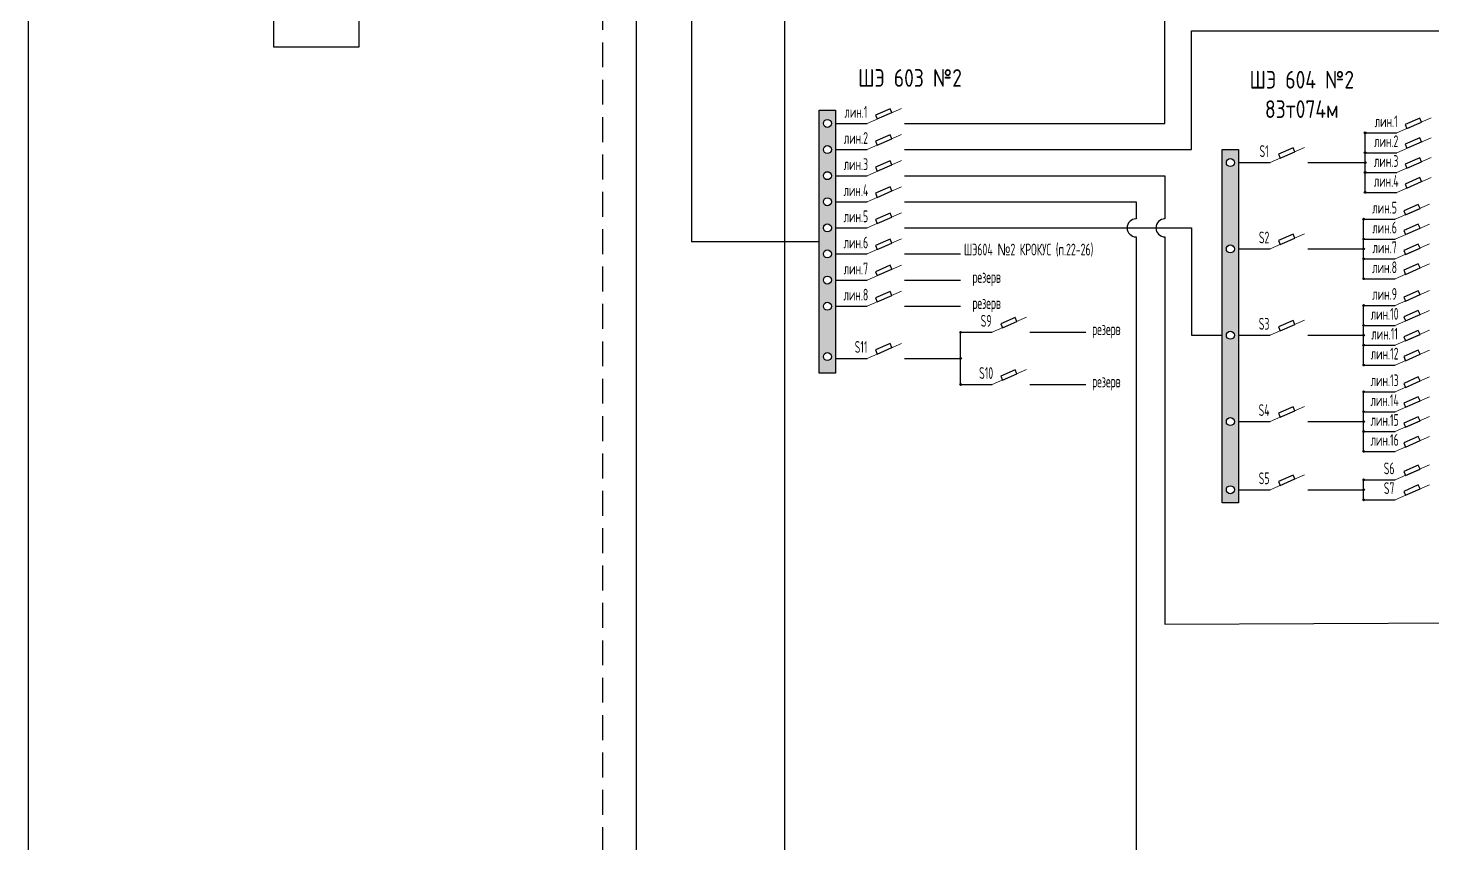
# Model space of a CAD drawing. Header units: millimetres. Extents: x 478 to 775, y 525 to 945.
# Drawn here: x 477.8 to 620.9, y 665.7 to 748.8 of the extents above; entities that cross this region are included whole.
import ezdxf

# ---------------------------------------------------------------- set-up
doc = ezdxf.new("R2010")
doc.units = ezdxf.units.MM
doc.header["$LTSCALE"] = 0.1
doc.linetypes.add('DASHEDX2', pattern=[38.1, 25.4, -12.7])
doc.styles.add('стиль1', font='txt.shx', dxfattribs={"width": 0.75, "height": 1.2})

msp = doc.modelspace()

# ---------------------------------------------------------------- hatches: boundary and pattern name
h = msp.add_hatch(color=256)
h.paths.add_polyline_path([(558.43, 713.59), (560.1, 713.59), (560.1, 740.41), (558.43, 740.41)])
h.paths.add_polyline_path([(558.86, 723.1, -1), (559.67, 723.1, -1)], flags=16)
h.paths.add_polyline_path([(558.86, 725.76, -1), (559.67, 725.76, -1)], flags=16)
h.paths.add_polyline_path([(559.67, 720.43, -1), (558.86, 720.43, -1)], flags=16)
h.paths.add_polyline_path([(558.86, 728.42, -1), (559.67, 728.42, -1)], flags=16)
h.paths.add_polyline_path([(558.86, 731.08, -1), (559.67, 731.08, -1)], flags=16)
h.paths.add_polyline_path([(559.67, 715.3, -1), (558.86, 715.3, -1)], flags=16)
h.paths.add_polyline_path([(558.86, 733.74, -1), (559.67, 733.74, -1)], flags=16)
h.paths.add_polyline_path([(558.86, 736.4, -1), (559.67, 736.4, -1)], flags=16)
h.paths.add_polyline_path([(558.86, 739.07, -1), (559.67, 739.07, -1)], flags=16)
h = msp.add_hatch(color=256)
h.paths.add_polyline_path([(614.16, 738.11), (614.07, 738.11), (614.07, 738.02, 0.414214)], flags=17)
h.paths.add_polyline_path([(613.98, 738.11, 0.414214), (614.07, 738.02), (614.07, 738.11), (614.16, 738.11, 1)])
h = msp.add_hatch(color=256)
h.paths.add_polyline_path([(599.49, 700.38), (601.17, 700.38), (601.17, 736.41), (599.49, 736.41)])
h.paths.add_polyline_path([(599.92, 717.47, -1), (600.74, 717.47, -1)], flags=16)
h.paths.add_polyline_path([(600.74, 708.67, -1), (599.92, 708.67, -1)], flags=16)
h.paths.add_polyline_path([(599.92, 726.27, -1), (600.74, 726.27, -1)], flags=16)
h.paths.add_polyline_path([(600.74, 701.72, -1), (599.92, 701.72, -1)], flags=16)
h.paths.add_polyline_path([(599.92, 735.07, -1), (600.74, 735.07, -1)], flags=16)
h = msp.add_hatch(color=256)
h.paths.add_polyline_path([(614.16, 736.08), (614.07, 736.08), (614.07, 735.99, 0.414214)], flags=17)
h.paths.add_polyline_path([(613.98, 736.08, 0.414214), (614.07, 735.99), (614.07, 736.08), (614.16, 736.08, 1)])
h = msp.add_hatch(color=256)
h.paths.add_polyline_path([(614.16, 735.07), (614.07, 735.07), (614.07, 734.98, 0.414214)], flags=17)
h.paths.add_polyline_path([(613.98, 735.07, 0.414214), (614.07, 734.98), (614.07, 735.07), (614.16, 735.07, 1)])
h = msp.add_hatch(color=256)
h.paths.add_polyline_path([(614.16, 734.06), (614.07, 734.06), (614.07, 733.97, 0.414214)], flags=17)
h.paths.add_polyline_path([(613.98, 734.06, 0.414214), (614.07, 733.97), (614.07, 734.06), (614.16, 734.06, 1)])
h = msp.add_hatch(color=256)
h.paths.add_polyline_path([(614.16, 732.03), (614.07, 732.03), (614.07, 731.94, 0.414214)], flags=17)
h.paths.add_polyline_path([(613.98, 732.03, 0.414214), (614.07, 731.94), (614.07, 732.03), (614.16, 732.03, 1)])
h = msp.add_hatch(color=256)
h.paths.add_polyline_path([(614, 729.31), (613.91, 729.31), (613.91, 729.22, 0.414214)], flags=17)
h.paths.add_polyline_path([(613.82, 729.31, 0.414214), (613.91, 729.22), (613.91, 729.31), (614, 729.31, 1)])
h = msp.add_hatch(color=256)
h.paths.add_polyline_path([(614, 727.28), (613.91, 727.28), (613.91, 727.19, 0.414214)], flags=17)
h.paths.add_polyline_path([(613.82, 727.28, 0.414214), (613.91, 727.19), (613.91, 727.28), (614, 727.28, 1)])
h = msp.add_hatch(color=256)
h.paths.add_polyline_path([(614, 726.27), (613.91, 726.27), (613.91, 726.18, 0.414214)], flags=17)
h.paths.add_polyline_path([(613.82, 726.27, 0.414214), (613.91, 726.18), (613.91, 726.27), (614, 726.27, 1)])
h = msp.add_hatch(color=256)
h.paths.add_polyline_path([(614, 725.26), (613.91, 725.26), (613.91, 725.17, 0.414214)], flags=17)
h.paths.add_polyline_path([(613.82, 725.26, 0.414214), (613.91, 725.17), (613.91, 725.26), (614, 725.26, 1)])
h = msp.add_hatch(color=256)
h.paths.add_polyline_path([(614, 723.23), (613.91, 723.23), (613.91, 723.14, 0.414214)], flags=17)
h.paths.add_polyline_path([(613.82, 723.23, 0.414214), (613.91, 723.14), (613.91, 723.23), (614, 723.23, 1)])
h = msp.add_hatch(color=256)
h.paths.add_polyline_path([(614, 720.51), (613.91, 720.51), (613.91, 720.42, 0.414214)], flags=17)
h.paths.add_polyline_path([(613.82, 720.51, 0.414214), (613.91, 720.42), (613.91, 720.51), (614, 720.51, 1)])
h = msp.add_hatch(color=256)
h.paths.add_polyline_path([(614, 718.48), (613.91, 718.48), (613.91, 718.39, 0.414214)], flags=17)
h.paths.add_polyline_path([(613.82, 718.48, 0.414214), (613.91, 718.39), (613.91, 718.48), (614, 718.48, 1)])
h = msp.add_hatch(color=256)
h.paths.add_polyline_path([(572.94, 717.77), (572.85, 717.77), (572.85, 717.68, 0.414214)], flags=17)
h.paths.add_polyline_path([(572.76, 717.77, 0.414214), (572.85, 717.68), (572.85, 717.77), (572.94, 717.77, 1)])
h = msp.add_hatch(color=256)
h.paths.add_polyline_path([(614, 717.47), (613.91, 717.47), (613.91, 717.38, 0.414214)], flags=17)
h.paths.add_polyline_path([(613.82, 717.47, 0.414214), (613.91, 717.38), (613.91, 717.47), (614, 717.47, 1)])
h = msp.add_hatch(color=256)
h.paths.add_polyline_path([(572.94, 715.11), (572.85, 715.11), (572.85, 715.02, 0.414214)], flags=17)
h.paths.add_polyline_path([(572.76, 715.11, 0.414214), (572.85, 715.02), (572.85, 715.11), (572.94, 715.11, 1)])
h = msp.add_hatch(color=256)
h.paths.add_polyline_path([(614, 716.46), (613.91, 716.46), (613.91, 716.37, 0.414214)], flags=17)
h.paths.add_polyline_path([(613.82, 716.46, 0.414214), (613.91, 716.37), (613.91, 716.46), (614, 716.46, 1)])
h = msp.add_hatch(color=256)
h.paths.add_polyline_path([(614, 714.43), (613.91, 714.43), (613.91, 714.34, 0.414214)], flags=17)
h.paths.add_polyline_path([(613.82, 714.43, 0.414214), (613.91, 714.34), (613.91, 714.43), (614, 714.43, 1)])
h = msp.add_hatch(color=256)
h.paths.add_polyline_path([(572.94, 712.45), (572.85, 712.45), (572.85, 712.36, 0.414214)], flags=17)
h.paths.add_polyline_path([(572.76, 712.45, 0.414214), (572.85, 712.36), (572.85, 712.45), (572.94, 712.45, 1)])
h = msp.add_hatch(color=256)
h.paths.add_polyline_path([(614, 711.71), (613.91, 711.71), (613.91, 711.62, 0.414214)], flags=17)
h.paths.add_polyline_path([(613.82, 711.71, 0.414214), (613.91, 711.62), (613.91, 711.71), (614, 711.71, 1)])
h = msp.add_hatch(color=256)
h.paths.add_polyline_path([(614, 709.68), (613.91, 709.68), (613.91, 709.59, 0.414214)], flags=17)
h.paths.add_polyline_path([(613.82, 709.68, 0.414214), (613.91, 709.59), (613.91, 709.68), (614, 709.68, 1)])
h = msp.add_hatch(color=256)
h.paths.add_polyline_path([(614, 708.67), (613.91, 708.67), (613.91, 708.58, 0.414214)], flags=17)
h.paths.add_polyline_path([(613.82, 708.67, 0.414214), (613.91, 708.58), (613.91, 708.67), (614, 708.67, 1)])
h = msp.add_hatch(color=256)
h.paths.add_polyline_path([(614, 707.66), (613.91, 707.66), (613.91, 707.57, 0.414214)], flags=17)
h.paths.add_polyline_path([(613.82, 707.66, 0.414214), (613.91, 707.57), (613.91, 707.66), (614, 707.66, 1)])
h = msp.add_hatch(color=256)
h.paths.add_polyline_path([(614, 705.63), (613.91, 705.63), (613.91, 705.54, 0.414214)], flags=17)
h.paths.add_polyline_path([(613.82, 705.63, 0.414214), (613.91, 705.54), (613.91, 705.63), (614, 705.63, 1)])
h = msp.add_hatch(color=256)
h.paths.add_polyline_path([(614, 702.73), (613.91, 702.73), (613.91, 702.64, 0.414214)], flags=17)
h.paths.add_polyline_path([(613.82, 702.73, 0.414214), (613.91, 702.64), (613.91, 702.73), (614, 702.73, 1)])
h = msp.add_hatch(color=256)
h.paths.add_polyline_path([(614, 701.72), (613.91, 701.72), (613.91, 701.63, 0.414214)], flags=17)
h.paths.add_polyline_path([(613.82, 701.72, 0.414214), (613.91, 701.63), (613.91, 701.72), (614, 701.72, 1)])
h = msp.add_hatch(color=256)
h.paths.add_polyline_path([(614, 700.7), (613.91, 700.7), (613.91, 700.61, 0.414214)], flags=17)
h.paths.add_polyline_path([(613.82, 700.7, 0.414214), (613.91, 700.61), (613.91, 700.7), (614, 700.7, 1)])

# ---------------------------------------------------------------- linework, layer by layer
for p, q in [((477.83, 945.25), (477.83, 525.25)), ((593.66, 739.07), (593.66, 768.47)), ((545.43, 761.67), (545.43, 727)), ((554.89, 761.67), (554.89, 616.55)), ((539.79, 759.92), (539.79, 619.22)), ((596.38, 745.46), (596.38, 748.5)), ((596.38, 748.5), (650.59, 748.5)), ((596.38, 736.4), (596.38, 745.46)), ((560.1, 739.07), (563.32, 739.07)), ((567.14, 739.07), (572.85, 739.07)), ((572.85, 739.07), (593.66, 739.07)), ((614.07, 738.11), (617.28, 738.11)), ((614.07, 732.03), (614.07, 738.11)), ((560.1, 736.4), (563.32, 736.4)), ((567.14, 736.4), (572.85, 736.4)), ((572.85, 736.4), (596.38, 736.4)), ((614.07, 736.08), (617.28, 736.08)), ((601.17, 735.07), (604.38, 735.07)), ((608.21, 735.07), (614.07, 735.07)), ((614.07, 734.06), (617.28, 734.06)), ((560.1, 733.74), (563.32, 733.74)), ((567.14, 733.74), (572.85, 733.74)), ((570, 733.74), (593.66, 733.74)), ((593.66, 733.74), (593.66, 729.34)), ((560.1, 731.08), (563.32, 731.08)), ((567.14, 731.08), (572.85, 731.08)), ((572.85, 731.08), (590.73, 731.08)), ((590.73, 731.08), (590.73, 729.34)), ((614.07, 732.03), (617.28, 732.03)), ((560.1, 728.42), (563.32, 728.42)), ((567.14, 728.42), (572.85, 728.42)), ((572.85, 728.42), (596.38, 728.42)), ((596.38, 728.42), (596.38, 717.47)), ((613.91, 729.31), (617.12, 729.31)), ((613.91, 723.23), (613.91, 729.31)), ((558.43, 727), (545.43, 727)), ((590.73, 727.5), (590.73, 638.11)), ((593.66, 727.5), (593.66, 688.01)), ((613.91, 727.28), (617.12, 727.28)), ((560.1, 725.76), (563.32, 725.76)), ((567.14, 725.76), (572.85, 725.76)), ((601.17, 726.27), (604.38, 726.27)), ((608.21, 726.27), (613.91, 726.27)), ((613.91, 725.26), (617.12, 725.26)), ((560.1, 723.1), (563.32, 723.1)), ((567.14, 723.1), (572.85, 723.1)), ((613.91, 723.23), (617.12, 723.23)), ((560.1, 720.43), (563.32, 720.43)), ((567.14, 720.43), (572.85, 720.43)), ((613.91, 720.51), (617.12, 720.51)), ((613.91, 714.43), (613.91, 720.51)), ((613.91, 718.48), (617.12, 718.48)), ((572.85, 717.77), (576.06, 717.77)), ((572.85, 712.45), (572.85, 717.77)), ((579.89, 717.77), (585.59, 717.77)), ((596.38, 717.47), (599.49, 717.47)), ((601.17, 717.47), (604.38, 717.47)), ((608.21, 717.47), (613.91, 717.47)), ((613.91, 716.46), (617.12, 716.46)), ((560.1, 715.11), (563.32, 715.11)), ((567.14, 715.11), (572.85, 715.11)), ((613.91, 714.43), (617.12, 714.43)), ((572.85, 712.45), (576.06, 712.45)), ((579.89, 712.45), (585.59, 712.45)), ((613.91, 711.71), (617.12, 711.71)), ((613.91, 705.63), (613.91, 711.71)), ((613.91, 709.68), (617.12, 709.68)), ((601.17, 708.67), (604.38, 708.67)), ((608.21, 708.67), (613.91, 708.67)), ((613.91, 707.66), (617.12, 707.66)), ((613.91, 705.63), (617.12, 705.63)), ((613.91, 702.73), (617.12, 702.73)), ((613.91, 700.7), (613.91, 702.73)), ((601.17, 701.72), (604.38, 701.72)), ((608.21, 701.72), (613.91, 701.72)), ((613.91, 700.7), (617.12, 700.7)), ((593.66, 688.01), (637.72, 688.22))]:
    msp.add_line(p, q)
at = {"linetype": 'DASHEDX2'}
msp.add_line((536.36, 899.73), (536.36, 583.51), dxfattribs=at)
at = {"lineweight": 15}
for p, q in [((563.32, 739.07), (566.83, 740.59)), ((617.28, 738.11), (620.79, 739.64)), ((563.32, 736.4), (566.83, 737.93)), ((617.28, 736.08), (620.79, 737.61)), ((563.32, 733.74), (566.83, 735.27)), ((604.38, 735.07), (607.89, 736.6)), ((617.28, 734.06), (620.79, 735.58)), ((563.32, 731.08), (566.83, 732.61)), ((617.28, 732.03), (620.79, 733.56)), ((563.32, 728.42), (566.83, 729.95)), ((617.12, 729.31), (620.63, 730.84)), ((617.12, 727.28), (620.63, 728.81)), ((563.32, 725.76), (566.83, 727.29)), ((604.38, 726.27), (607.89, 727.8)), ((617.12, 725.26), (620.63, 726.78)), ((563.32, 723.1), (566.83, 724.62)), ((617.12, 723.23), (620.63, 724.76)), ((563.32, 720.43), (566.83, 721.96)), ((617.12, 720.51), (620.63, 722.04)), ((617.12, 718.48), (620.63, 720.01)), ((576.06, 717.77), (579.57, 719.3)), ((604.38, 717.47), (607.89, 719)), ((563.32, 715.11), (566.83, 716.64)), ((617.12, 716.46), (620.63, 717.99)), ((617.12, 714.43), (620.63, 715.96)), ((576.06, 712.45), (579.57, 713.98)), ((617.12, 711.71), (620.63, 713.24)), ((617.12, 709.68), (620.63, 711.21)), ((604.38, 708.67), (607.89, 710.2)), ((617.12, 707.66), (620.63, 709.19)), ((617.12, 705.63), (620.63, 707.16)), ((617.12, 702.73), (620.63, 704.26)), ((604.38, 701.72), (607.89, 703.25)), ((617.12, 700.7), (620.63, 702.23))]:
    msp.add_line(p, q, dxfattribs=at)
for points in [[(511.57, 758.47), (502.83, 758.47), (502.83, 746.87), (511.57, 746.87)], [(558.43, 740.41), (560.1, 740.41), (560.1, 713.59), (558.43, 713.59)], [(564.36, 739.52), (565.85, 740.17), (565.68, 740.57), (564.18, 739.92)], [(618.32, 738.56), (619.82, 739.21), (619.64, 739.61), (618.15, 738.96)], [(564.36, 736.86), (565.85, 737.51), (565.68, 737.91), (564.18, 737.26)], [(618.32, 736.54), (619.82, 737.19), (619.64, 737.59), (618.15, 736.94)], [(564.36, 734.2), (565.85, 734.85), (565.68, 735.25), (564.18, 734.6)], [(599.49, 736.41), (601.17, 736.41), (601.17, 700.38), (599.49, 700.38)], [(605.42, 735.52), (606.91, 736.17), (606.74, 736.58), (605.25, 735.92)], [(618.32, 734.51), (619.82, 735.16), (619.64, 735.56), (618.15, 734.91)], [(564.36, 731.53), (565.85, 732.19), (565.68, 732.59), (564.18, 731.94)], [(618.32, 732.48), (619.82, 733.13), (619.64, 733.54), (618.15, 732.89)], [(564.36, 728.87), (565.85, 729.52), (565.68, 729.93), (564.18, 729.28)], [(618.16, 729.76), (619.66, 730.41), (619.48, 730.81), (617.99, 730.16)], [(618.16, 727.74), (619.66, 728.39), (619.48, 728.79), (617.99, 728.14)], [(564.36, 726.21), (565.85, 726.86), (565.68, 727.26), (564.18, 726.61)], [(605.42, 726.72), (606.91, 727.37), (606.74, 727.78), (605.25, 727.13)], [(618.16, 725.71), (619.66, 726.36), (619.48, 726.76), (617.99, 726.11)], [(564.36, 723.55), (565.85, 724.2), (565.68, 724.6), (564.18, 723.95)], [(618.16, 723.68), (619.66, 724.33), (619.48, 724.74), (617.99, 724.09)], [(564.36, 720.89), (565.85, 721.54), (565.68, 721.94), (564.18, 721.29)], [(618.16, 720.96), (619.66, 721.61), (619.48, 722.01), (617.99, 721.36)], [(618.16, 718.94), (619.66, 719.59), (619.48, 719.99), (617.99, 719.34)], [(577.1, 718.23), (578.59, 718.88), (578.42, 719.28), (576.93, 718.63)], [(605.42, 717.92), (606.91, 718.57), (606.74, 718.98), (605.25, 718.33)], [(564.36, 715.56), (565.85, 716.21), (565.68, 716.62), (564.18, 715.97)], [(618.16, 716.91), (619.66, 717.56), (619.48, 717.96), (617.99, 717.31)], [(618.16, 714.88), (619.66, 715.53), (619.48, 715.94), (617.99, 715.29)], [(577.1, 712.9), (578.59, 713.55), (578.42, 713.95), (576.93, 713.3)], [(618.16, 712.16), (619.66, 712.81), (619.48, 713.22), (617.99, 712.56)], [(618.16, 710.14), (619.66, 710.79), (619.48, 711.19), (617.99, 710.54)], [(605.42, 709.12), (606.91, 709.77), (606.74, 710.18), (605.25, 709.53)], [(618.16, 708.11), (619.66, 708.76), (619.48, 709.16), (617.99, 708.51)], [(618.16, 706.08), (619.66, 706.73), (619.48, 707.14), (617.99, 706.49)], [(618.16, 703.18), (619.66, 703.83), (619.48, 704.24), (617.99, 703.59)], [(605.42, 702.17), (606.91, 702.82), (606.74, 703.22), (605.25, 702.57)], [(618.16, 701.16), (619.66, 701.81), (619.48, 702.21), (617.99, 701.56)]]:
    msp.add_lwpolyline(points, close=True)
for centre, radius in [((559.27, 739.07), 0.407), ((614.07, 738.11), 0.0905), ((559.27, 736.4), 0.407), ((600.33, 735.07), 0.407), ((614.07, 736.08), 0.0905), ((559.27, 733.74), 0.407), ((614.07, 735.07), 0.0905), ((614.07, 734.06), 0.0905), ((559.27, 731.08), 0.407), ((614.07, 732.03), 0.0905), ((559.27, 728.42), 0.407), ((613.91, 729.31), 0.0905), ((600.33, 726.27), 0.407), ((613.91, 727.28), 0.0905), ((559.27, 725.76), 0.407), ((613.91, 726.27), 0.0905), ((613.91, 725.26), 0.0905), ((559.27, 723.1), 0.407), ((613.91, 723.23), 0.0905), ((559.27, 720.43), 0.407), ((613.91, 720.51), 0.0905), ((613.91, 718.48), 0.0905), ((572.85, 717.77), 0.0905), ((600.33, 717.47), 0.407), ((613.91, 717.47), 0.0905), ((559.27, 715.3), 0.407), ((572.85, 715.11), 0.0905), ((613.91, 716.46), 0.0905), ((613.91, 714.43), 0.0905), ((572.85, 712.45), 0.0905), ((613.91, 711.71), 0.0905), ((613.91, 709.68), 0.0905), ((600.33, 708.67), 0.407), ((613.91, 708.67), 0.0905), ((613.91, 707.66), 0.0905), ((613.91, 705.63), 0.0905), ((613.91, 702.73), 0.0905), ((600.33, 701.72), 0.407), ((613.91, 701.72), 0.0905), ((613.91, 700.7), 0.0905)]:
    msp.add_circle(centre, radius)
for centre in [(590.73, 728.42), (593.66, 728.42)]:
    msp.add_arc(centre, 0.919, 90, 270)

# ---------------------------------------------------------------- texts
at = {"char_height": 1.8, "width": 17.4336, "attachment_point": 5}
for s, insert in [('{\\fGOST|b0|i0|c204|p34;ШЭ 603 №2}', (567.69, 743.7)), ('{\\fGOST|b0|i0|c204|p34;ШЭ 604 №2\\P83т074м}', (607.61, 742.02))]:
    msp.add_mtext(s, dxfattribs=dict(at, insert=insert))
at = {"char_height": 1.2, "style": 'стиль1'}
for s, insert, width, attachment_point in [('{\\fGOST|b0|i0|c204|p34;лин.1}', (562.18, 740.24), 14.6601, 5), ('{\\fGOST|b0|i0|c204|p34;лин.1}', (616.21, 739.28), 14.6601, 5), ('{\\fGOST|b0|i0|c204|p34;лин.2}', (562.18, 737.58), 14.6601, 5), ('{\\fGOST|b0|i0|c204|p34;S1}', (603.77, 736.24), 14.6601, 5), ('{\\fGOST|b0|i0|c204|p34;лин.2}', (616.21, 737.25), 14.6601, 5), ('{\\fGOST|b0|i0|c204|p34;лин.3}', (562.18, 734.91), 14.6601, 5), ('{\\fGOST|b0|i0|c204|p34;лин.3}', (616.21, 735.23), 14.6601, 5), ('{\\fGOST|b0|i0|c204|p34;лин.4}', (616.21, 733.2), 14.6601, 5), ('{\\fGOST|b0|i0|c204|p34;лин.4}', (562.18, 732.25), 14.6601, 5), ('{\\fGOST|b0|i0|c204|p34;лин.5}', (616.05, 730.48), 14.6601, 5), ('{\\fGOST|b0|i0|c204|p34;лин.5}', (562.18, 729.59), 14.6601, 5), ('{\\fGOST|b0|i0|c204|p34;лин.6}', (616.05, 728.45), 14.6601, 5), ('{\\fGOST|b0|i0|c204|p34;лин.6}', (562.18, 726.93), 14.6601, 5), ('{\\fGOST|b0|i0|c204|p34;ШЭ604 \\fArial|b0|i0|c204|p34;№\\fGOST|b0|i0|c204|p34;2 КРОКУС (п.22-26)}', (573.19, 726.15), 19.7276, 4), ('{\\fGOST|b0|i0|c204|p34;S2}', (603.77, 727.44), 14.6601, 5), ('{\\fGOST|b0|i0|c204|p34;лин.7}', (616.05, 726.43), 14.6601, 5), ('{\\fGOST|b0|i0|c204|p34;лин.7}', (562.18, 724.27), 14.6601, 5), ('{\\fGOST|b0|i0|c204|p34;резерв}', (575.5, 723.25), 14.6601, 5), ('{\\fGOST|b0|i0|c204|p34;лин.8}', (616.05, 724.4), 14.6601, 5), ('{\\fGOST|b0|i0|c204|p34;лин.8}', (562.18, 721.61), 14.6601, 5), ('{\\fGOST|b0|i0|c204|p34;резерв}', (575.5, 720.59), 14.6601, 5), ('{\\fGOST|b0|i0|c204|p34;лин.9}', (616.05, 721.68), 14.6601, 5), ('{\\fGOST|b0|i0|c0|p34;S\\fGOST|b0|i0|c204|p34;9}', (575.45, 718.94), 14.6601, 5), ('{\\fGOST|b0|i0|c204|p34;лин.10}', (616.05, 719.65), 14.6601, 5), ('{\\fGOST|b0|i0|c204|p34;резерв}', (587.7, 717.93), 14.6601, 5), ('{\\fGOST|b0|i0|c204|p34;S3}', (603.77, 718.64), 14.6601, 5), ('{\\fGOST|b0|i0|c204|p34;лин.11}', (616.05, 717.63), 14.6601, 5), ('{\\fGOST|b0|i0|c0|p34;S\\fGOST|b0|i0|c204|p34;11}', (562.71, 716.28), 14.6601, 5), ('{\\fGOST|b0|i0|c204|p34;лин.12}', (616.05, 715.6), 14.6601, 5), ('{\\fGOST|b0|i0|c0|p34;S\\fGOST|b0|i0|c204|p34;10}', (575.45, 713.62), 14.6601, 5), ('{\\fGOST|b0|i0|c204|p34;резерв}', (587.7, 712.6), 14.6601, 5), ('{\\fGOST|b0|i0|c204|p34;лин.13}', (616.05, 712.88), 14.6601, 5), ('{\\fGOST|b0|i0|c204|p34;лин.14}', (616.05, 710.85), 14.6601, 5), ('{\\fGOST|b0|i0|c204|p34;S4}', (603.77, 709.84), 14.6601, 5), ('{\\fGOST|b0|i0|c204|p34;лин.15}', (616.05, 708.83), 14.6601, 5), ('{\\fGOST|b0|i0|c204|p34;лин.16}', (616.05, 706.8), 14.6601, 5), ('{\\fGOST|b0|i0|c0|p34;S6}', (616.51, 703.9), 14.6601, 5), ('{\\fGOST|b0|i0|c204|p34;S5}', (603.77, 702.89), 14.6601, 5), ('{\\fGOST|b0|i0|c0|p34;S7}', (616.51, 701.88), 14.6601, 5)]:
    msp.add_mtext(s, dxfattribs=dict(at, insert=insert, width=width, attachment_point=attachment_point))

doc.saveas('drawing.dxf')
